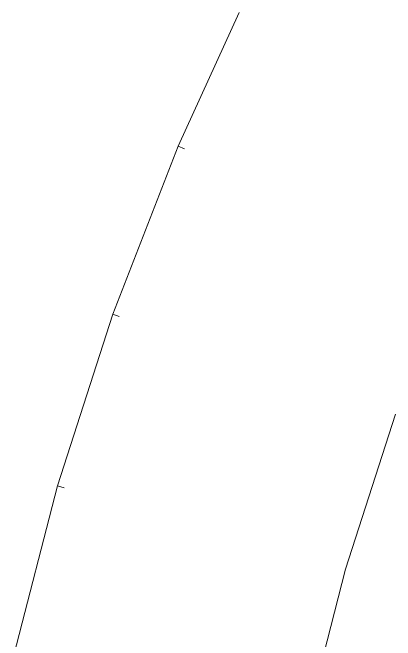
# Model space of a CAD drawing. Header units: metres. Extents: x 311 to 403, y 3 to 1186.
# Drawn here: x 310.9983 to 311.2479, y 1183.064 to 1183.4737 of the extents above; entities that cross this region are included whole.
import ezdxf

# ---------------------------------------------------------------- set-up
doc = ezdxf.new("R2010")
doc.units = ezdxf.units.M
doc.linetypes.add('JacobsDash', pattern=[0.0045, 0.003, -0.0015])
doc.layers.add('A-FLOR', color=7, linetype='Continuous', lineweight=50)
doc.layers.add('A-FLOR-HDLN', color=7, linetype='JacobsDash', lineweight=18)

msp = doc.modelspace()

# ---------------------------------------------------------------- linework, layer by layer
at = {"layer": 'A-FLOR', "lineweight": 9}
for p, q in [((311.14601, 1183.47374), (311.10618, 1183.38664)), ((311.10618, 1183.38664), (311.06362, 1183.27695)), ((311.06362, 1183.27695), (311.02761, 1183.16494)), ((311.21542, 1183.1106), (311.24791, 1183.21164)), ((311.02761, 1183.16494), (310.99825, 1183.051)), ((311.18894, 1183.00782), (311.21542, 1183.1106))]:
    msp.add_line(p, q, dxfattribs=at)
at = {"layer": 'A-FLOR-HDLN', "lineweight": 9}
for p, q in [((311.10618, 1183.38664), (311.11029, 1183.38491)), ((311.06362, 1183.27695), (311.06786, 1183.27545)), ((311.02761, 1183.16494), (311.03196, 1183.16368))]:
    msp.add_line(p, q, dxfattribs=at)

doc.saveas('drawing.dxf')
